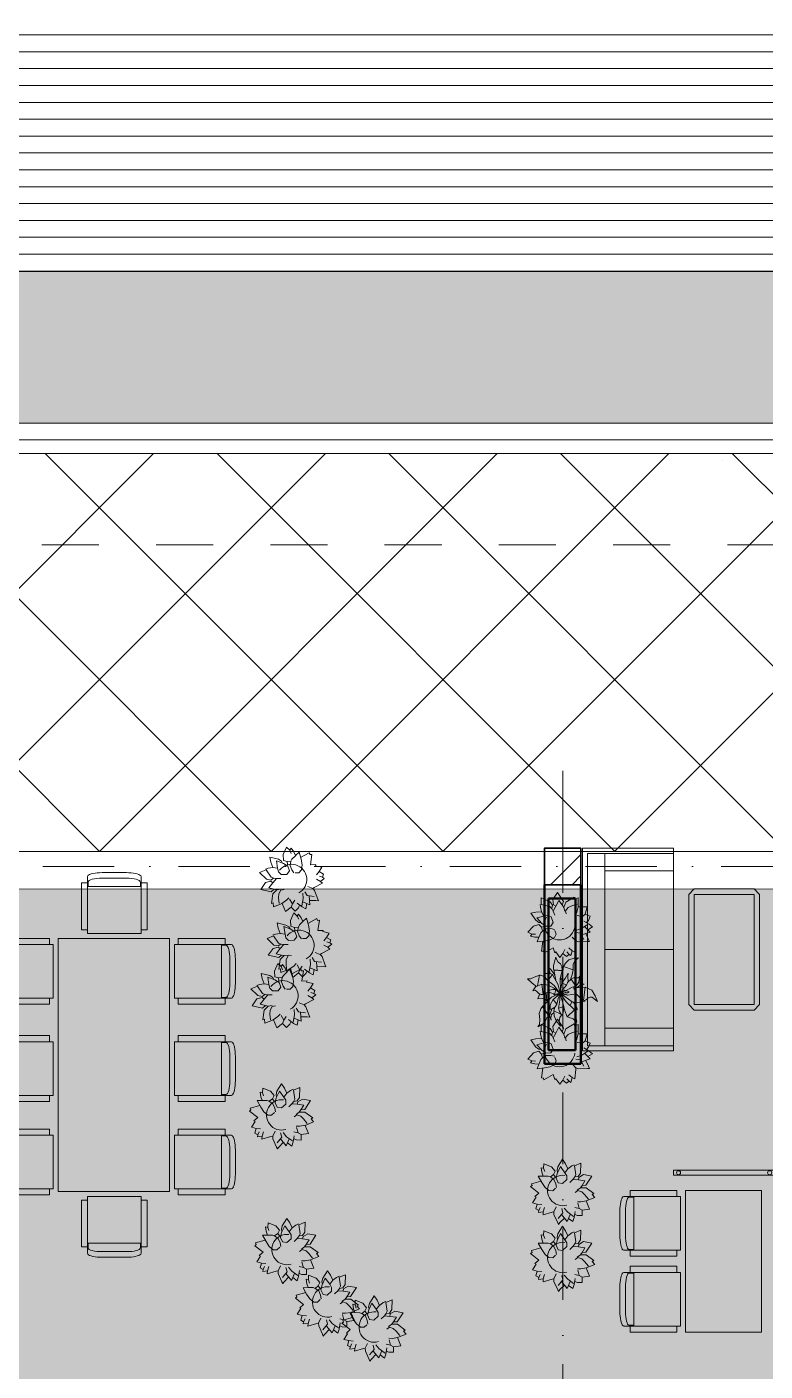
# Model space of a CAD drawing. Header units: millimetres. Extents: x -34838 to 729576, y -214038 to 121482.
# Drawn here: x 706 to 8000, y 7015 to 20296 of the extents above; entities that cross this region are included whole.
import ezdxf
from ezdxf.enums import TextEntityAlignment as Align

# ---------------------------------------------------------------- set-up
doc = ezdxf.new("R2010")
doc.units = ezdxf.units.MM
doc.header["$MEASUREMENT"] = 0
doc.linetypes.add('Штриховая', pattern=[1128.888893, 564.444447, -564.444447])
doc.linetypes.add('Штрихпунктирная', pattern=[1340.555525, 705.555534, -352.777767, 0, -282.222223])
for name, color, linetype, lineweight in [('0_Ном._пера__148', 7, 'Continuous', 35), ('0_Ном._пера__150', 7, 'Continuous', 50), ('_ ГП _СПОРУДИ.3Д_Ном._пера__1', 7, 'Continuous', 13), ('А _ ОСІ КООРДИНАЦІЙНІ.3D_Ном._пера__105', 7, 'Continuous', 13), ('А _ ОСІ КООРДИНАЦІЙНІ.3D_Ном._пера__25', 7, 'Continuous', 0), ('АБ _ 1 _ КОЛОНИ _ КБ.3D_Ном._пера__28', 7, 'Continuous', 35), ('АП _ 0 _ МЕБЛІ .3D_Ном._пера__1', 7, 'Continuous', 13), ('АП _ 0 _ МЕБЛІ .3D_Ном._пера__19', 255, 'Continuous', 13), ('АП _ ТЕП _ ЗОНИ ПРИМІЩЕНЬ .3D_Ном._пера__122', 255, 'Continuous', 0), ('Паспорта Зон ARCHICAD_Ном._пера__5', 7, 'Continuous', 0)]:
    doc.layers.add(name, color=color, linetype=linetype, lineweight=lineweight)
for name, color, linetype, lineweight, true_color in [('0_Ном._пера__54', 7, 'Continuous', 15, 0x5f5f5f), ('_ ГП _СПОРУДИ.3Д_Ном._пера__253', 7, 'Continuous', 13, 0xdadada), ('__ ГП _СПОРУДИ.2Д_Ном._пера__114', 7, 'Continuous', 13, 0xb9b9b9), ('__ ГП _СПОРУДИ.2Д_Ном._пера__231', 7, 'Continuous', 13, 0xcfdbc1), ('__ ГП _СПОРУДИ.2Д_Ном._пера__255', 7, 'Continuous', 0, 0xaaaaaa), ('АП _ 0 _ ОБЛАДНАННЯ (НИЖНЄ).3D_Ном._пера__4', 7, 'Continuous', 15, 0x969696)]:
    doc.layers.add(name, color=color, linetype=linetype, lineweight=lineweight, true_color=true_color)
for name, color, linetype in [('_ ГП _СПОРУДИ.3Д', 7, 'Continuous'), ('__ ГП _СПОРУДИ.2Д', 7, 'Continuous'), ('А _ ОСІ КООРДИНАЦІЙНІ.3D', 7, 'Continuous'), ('АБ _ 1 _ КОЛОНИ _ КБ.3D', 7, 'Continuous'), ('АП _ 0 _ МЕБЛІ .3D', 7, 'Continuous'), ('АП _ 0 _ ОБЛАДНАННЯ (НИЖНЄ).3D', 7, 'Continuous'), ('АП _ ТЕП _ ЗОНИ ПРИМІЩЕНЬ .3D', 7, 'Continuous')]:
    doc.layers.add(name, color=color, linetype=linetype)
doc.styles.add('СГЕНЕРИР_СТИЛЬ_1', font='Arial.ttf')

# ---------------------------------------------------------------- blocks, each defined once
blk = doc.blocks.new('3D-сетка_1_4', base_point=(41517, 17880))
at = {"layer": '__ ГП _СПОРУДИ.2Д_Ном._пера__231', "linetype": 'Continuous', "lineweight": 0, "true_color": 0x7c8373}
blk.add_hatch(color=8, dxfattribs=at).paths.add_polyline_path([(41517, 17880), (-4575, 17880), (-4575, 16380), (41517, 16380)])
at = {"layer": '__ ГП _СПОРУДИ.2Д_Ном._пера__255', "color": 253, "linetype": 'Continuous', "lineweight": 0, "true_color": 0xaaaaaa, "flags": 128}
blk.add_lwpolyline([(41517, 17880), (41517, 16380), (-4575, 16380), (-4575, 17880)], close=True, dxfattribs=at)
blk = doc.blocks.new('Відпочинкова зона_01_2_4', base_point=(37474, 8845))
at = {"layer": 'АП _ ТЕП _ ЗОНИ ПРИМІЩЕНЬ .3D', "linetype": 'Continuous', "lineweight": 0, "true_color": 0xffffff}
h = blk.add_hatch(dxfattribs=at)
h.set_pattern_fill('П___ЦЕГЛА_ЛОЖКОВАЯ_ПЕРЕВ_D7', style=0, pattern_type=2)
h.set_pattern_definition([(0, (0, 0), (0, 68), []), (90, (0, 0), (-204, 0), [68, -68]), (90, (102, 68), (-204, 0), [68, -68])])
h.paths.add_polyline_path([(348, -1992), (71820, -1992), (71820, 11778), (50303, 11778), (50300, 11778), (40181, 11774), (36400, 11778), (31802, 11774), (348, 11778)])
h.paths.add_polyline_path([(39319, 8818), (50570, 8818), (50570, 3578), (39319, 3578)], flags=0)
at = {"layer": 'Паспорта Зон ARCHICAD_Ном._пера__5', "color": 7, "lineweight": 0, "style": 'СГЕНЕРИР_СТИЛЬ_1'}
for tag, p in [('ROOM_NUMBER', (37474, 9145)), ('ROOM_AREA', (37474, 8549))]:
    blk.add_attdef(tag, text='', height=400, dxfattribs=at).set_placement(p, align=Align.MIDDLE_CENTER)
blk = doc.blocks.new('*X18')
at = {"layer": '__ ГП _СПОРУДИ.2Д_Ном._пера__114', "color": 9, "linetype": 'Continuous', "lineweight": 13, "true_color": 0xb9b9b9}
for p, q in [((706, 20217), (-294, 20217)), ((706, 20217), (-294, 20217)), ((1706, 20217), (706, 20217)), ((1706, 20217), (706, 20217)), ((2706, 20217), (1706, 20217)), ((2706, 20217), (1706, 20217)), ((3706, 20217), (2706, 20217)), ((3706, 20217), (2706, 20217)), ((4706, 20217), (3706, 20217)), ((4706, 20217), (3706, 20217)), ((5706, 20217), (4706, 20217)), ((5706, 20217), (4706, 20217)), ((6706, 20217), (5706, 20217)), ((6706, 20217), (5706, 20217)), ((7706, 20217), (6706, 20217)), ((7706, 20217), (6706, 20217)), ((8706, 20217), (7706, 20217)), ((8706, 20217), (7706, 20217)), ((706, 20050), (-294, 20050)), ((1706, 20050), (706, 20050)), ((2706, 20050), (1706, 20050)), ((3706, 20050), (2706, 20050)), ((4706, 20050), (3706, 20050)), ((5706, 20050), (4706, 20050)), ((6706, 20050), (5706, 20050)), ((7706, 20050), (6706, 20050)), ((8706, 20050), (7706, 20050)), ((706, 19883), (-294, 19883)), ((1706, 19883), (706, 19883)), ((2706, 19883), (1706, 19883)), ((3706, 19883), (2706, 19883)), ((4706, 19883), (3706, 19883)), ((5706, 19883), (4706, 19883)), ((6706, 19883), (5706, 19883)), ((7706, 19883), (6706, 19883)), ((8706, 19883), (7706, 19883)), ((706, 19717), (-294, 19717)), ((1706, 19717), (706, 19717)), ((2706, 19717), (1706, 19717)), ((3706, 19717), (2706, 19717)), ((4706, 19717), (3706, 19717)), ((5706, 19717), (4706, 19717)), ((6706, 19717), (5706, 19717)), ((7706, 19717), (6706, 19717)), ((8706, 19717), (7706, 19717)), ((706, 19550), (-294, 19550)), ((1706, 19550), (706, 19550)), ((2706, 19550), (1706, 19550)), ((3706, 19550), (2706, 19550)), ((4706, 19550), (3706, 19550)), ((5706, 19550), (4706, 19550)), ((6706, 19550), (5706, 19550)), ((7706, 19550), (6706, 19550)), ((8706, 19550), (7706, 19550)), ((706, 19383), (-294, 19383)), ((706, 19383), (-294, 19383)), ((1706, 19383), (706, 19383)), ((1706, 19383), (706, 19383)), ((2706, 19383), (1706, 19383)), ((2706, 19383), (1706, 19383)), ((3706, 19383), (2706, 19383)), ((3706, 19383), (2706, 19383)), ((4706, 19383), (3706, 19383)), ((4706, 19383), (3706, 19383)), ((5706, 19383), (4706, 19383)), ((5706, 19383), (4706, 19383)), ((6706, 19383), (5706, 19383)), ((6706, 19383), (5706, 19383)), ((7706, 19383), (6706, 19383)), ((7706, 19383), (6706, 19383)), ((8706, 19383), (7706, 19383)), ((8706, 19383), (7706, 19383)), ((706, 19217), (-294, 19217)), ((1706, 19217), (706, 19217)), ((2706, 19217), (1706, 19217)), ((3706, 19217), (2706, 19217)), ((4706, 19217), (3706, 19217)), ((5706, 19217), (4706, 19217)), ((6706, 19217), (5706, 19217)), ((7706, 19217), (6706, 19217)), ((8706, 19217), (7706, 19217)), ((706, 19050), (-294, 19050)), ((1706, 19050), (706, 19050)), ((2706, 19050), (1706, 19050)), ((3706, 19050), (2706, 19050)), ((4706, 19050), (3706, 19050)), ((5706, 19050), (4706, 19050)), ((6706, 19050), (5706, 19050)), ((7706, 19050), (6706, 19050)), ((8706, 19050), (7706, 19050)), ((706, 18883), (-294, 18883)), ((1706, 18883), (706, 18883)), ((2706, 18883), (1706, 18883)), ((3706, 18883), (2706, 18883)), ((4706, 18883), (3706, 18883)), ((5706, 18883), (4706, 18883)), ((6706, 18883), (5706, 18883)), ((7706, 18883), (6706, 18883)), ((8706, 18883), (7706, 18883)), ((706, 18717), (-294, 18717)), ((1706, 18717), (706, 18717)), ((2706, 18717), (1706, 18717)), ((3706, 18717), (2706, 18717)), ((4706, 18717), (3706, 18717)), ((5706, 18717), (4706, 18717)), ((6706, 18717), (5706, 18717)), ((7706, 18717), (6706, 18717)), ((8706, 18717), (7706, 18717)), ((706, 18550), (-294, 18550)), ((706, 18550), (-294, 18550)), ((1706, 18550), (706, 18550)), ((1706, 18550), (706, 18550)), ((2706, 18550), (1706, 18550)), ((2706, 18550), (1706, 18550)), ((3706, 18550), (2706, 18550)), ((3706, 18550), (2706, 18550)), ((4706, 18550), (3706, 18550)), ((4706, 18550), (3706, 18550)), ((5706, 18550), (4706, 18550)), ((5706, 18550), (4706, 18550)), ((6706, 18550), (5706, 18550)), ((6706, 18550), (5706, 18550)), ((7706, 18550), (6706, 18550)), ((7706, 18550), (6706, 18550)), ((8706, 18550), (7706, 18550)), ((8706, 18550), (7706, 18550)), ((706, 18383), (-294, 18383)), ((1706, 18383), (706, 18383)), ((2706, 18383), (1706, 18383)), ((3706, 18383), (2706, 18383)), ((4706, 18383), (3706, 18383)), ((5706, 18383), (4706, 18383)), ((6706, 18383), (5706, 18383)), ((7706, 18383), (6706, 18383)), ((8706, 18383), (7706, 18383)), ((706, 18217), (-294, 18217)), ((1706, 18217), (706, 18217)), ((2706, 18217), (1706, 18217)), ((3706, 18217), (2706, 18217)), ((4706, 18217), (3706, 18217)), ((5706, 18217), (4706, 18217)), ((6706, 18217), (5706, 18217)), ((7706, 18217), (6706, 18217)), ((8706, 18217), (7706, 18217)), ((706, 18050), (-294, 18050)), ((1706, 18050), (706, 18050)), ((2706, 18050), (1706, 18050)), ((3706, 18050), (2706, 18050)), ((4706, 18050), (3706, 18050)), ((5706, 18050), (4706, 18050)), ((6706, 18050), (5706, 18050)), ((7706, 18050), (6706, 18050)), ((8706, 18050), (7706, 18050)), ((706, 17883), (-294, 17883)), ((1706, 17883), (706, 17883)), ((2706, 17883), (1706, 17883)), ((3706, 17883), (2706, 17883)), ((4706, 17883), (3706, 17883)), ((5706, 17883), (4706, 17883)), ((6706, 17883), (5706, 17883)), ((7706, 17883), (6706, 17883)), ((8706, 17883), (7706, 17883)), ((706, 16217), (-294, 16217)), ((1706, 16217), (706, 16217)), ((2706, 16217), (1706, 16217)), ((3706, 16217), (2706, 16217)), ((4706, 16217), (3706, 16217)), ((5706, 16217), (4706, 16217)), ((6706, 16217), (5706, 16217)), ((7706, 16217), (6706, 16217)), ((8706, 16217), (7706, 16217))]:
    blk.add_line(p, q, dxfattribs=at)
blk = doc.blocks.new('3D-сетка_3_4', base_point=(-4875, 16080))
at = {"layer": '__ ГП _СПОРУДИ.2Д_Ном._пера__255', "color": 253, "linetype": 'Continuous', "lineweight": 0, "true_color": 0xaaaaaa, "flags": 128}
for points in [[(-4875, 16080), (-1125, 16080), (30405, 16080), (30405, 16080), (41817, 16080), (41817, 16130), (41817, 17880), (48177, 17880), (48177, 16080), (48447, 16080), (59597, 16080), (59597, 17830), (59597, 20380), (7885, 20380), (-4875, 20380)], [(-4575, 17880), (-2278, 17880), (222, 17880), (4222, 17880), (6722, 17880), (10722, 17880), (13222, 17880), (17222, 17880), (19722, 17880), (23722, 17880), (26222, 17880), (30222, 17880), (32722, 17880), (36722, 17880), (39222, 17880), (40076, 17880), (41517, 17880), (41517, 16380), (-4575, 16380)]]:
    blk.add_lwpolyline(points, close=True, dxfattribs=at)
at = {"layer": '__ ГП _СПОРУДИ.2Д', "color": 253, "lineweight": 0, "true_color": 0xaaaaaa}
blk.add_blockref('*X18', (0, 0), dxfattribs=at)
blk = doc.blocks.new('Перекрытие_2_4', base_point=(-3125, 12148))
at = {"layer": '_ ГП _СПОРУДИ.3Д_Ном._пера__253', "linetype": 'Continuous', "lineweight": 13, "true_color": 0xdadada}
h = blk.add_hatch(dxfattribs=at)
h.set_pattern_fill('Г___ТРОТУАРИ_М500_0004', color=254, style=0, pattern_type=2)
h.set_pattern_definition([(45, (-275, 12150), (-848.528, 848.528), []), (315, (-275, 12150), (848.528, 848.528), [])])
h.paths.add_polyline_path([(-3125, 12148), (-3125, 10008), (-2650, 9430), (-2650, 9150), (-75, 9150), (-75, 12150), (70932, 12150), (96193, 12150), (96203, 17088), (94983, 22022), (80176, 15996), (78930, 17528), (76339, 16080), (47497, 16080), (47497, 16180), (42497, 16180), (42497, 16080), (32905, 16080), (30405, 16080), (-1129, 16080), (-3125, 16080), (-3125, 12148)])
at = {"layer": '_ ГП _СПОРУДИ.3Д_Ном._пера__1', "color": 7, "linetype": 'Continuous', "lineweight": 13, "flags": 128}
blk.add_lwpolyline([(-3125, 12148), (-3125, 10008), (-2650, 9430), (-2650, 9150), (-75, 9150), (-75, 12150), (70932, 12150), (96193, 12150), (96203, 17088), (94983, 22022), (80176, 15996), (78930, 17528), (76339, 16080), (47497, 16080), (47497, 16180), (42497, 16180), (42497, 16080), (32905, 16080), (30405, 16080), (-1129, 16080), (-3125, 16080), (-3125, 12148)], close=True, dxfattribs=at)
blk = doc.blocks.new('Колонна_1_4', base_point=(6000, 12000))
at = {"layer": 'АБ _ 1 _ КОЛОНИ _ КБ.3D', "linetype": 'Continuous', "lineweight": 0, "true_color": 0x000000}
h = blk.add_hatch(dxfattribs=at)
h.set_pattern_fill('М___МЕТАЛ_СТАЛЬ_0004', color=18, style=0, pattern_type=2)
h.set_pattern_definition([(45, (0, 0), (-318.198, 318.198), []), (45, (-106.07, 106.07), (-318.198, 318.198), [])])
h.paths.add_polyline_path([(5820, 11820), (6180, 11820), (6180, 12180), (5820, 12180)])
at = {"layer": 'АБ _ 1 _ КОЛОНИ _ КБ.3D_Ном._пера__28', "color": 7, "linetype": 'Continuous', "lineweight": 35, "flags": 128}
blk.add_lwpolyline([(5820, 11820), (6180, 11820), (6180, 12180), (5820, 12180)], close=True, dxfattribs=at)
blk = doc.blocks.new('Модель Комнатного Растения 22')
at = {"layer": 'АП _ 0 _ ОБЛАДНАННЯ (НИЖНЄ).3D_Ном._пера__4', "color": 252, "linetype": 'Continuous', "lineweight": 15, "true_color": 0x969696}
for p, q in [((-183, 176), (-183, 267)), ((-183, 267), (-146, 254)), ((-146, 254), (-144, 273)), ((-144, 273), (-62, 224)), ((-37, 231), (23, 319)), ((23, 319), (68, 249)), ((94, 228), (182, 267)), ((182, 267), (182, 199)), ((-252, 105), (-271, 176)), ((-271, 176), (-183, 176)), ((-183, 177), (-171, 124)), ((-174, 203), (-119, 186)), ((-119, 186), (-83, 170)), ((-83, 170), (-57, 139)), ((-57, 139), (-65, 107)), ((-62, 224), (-40, 172)), ((-40, 172), (-50, 134)), ((-40, 172), (-25, 196)), ((-25, 196), (-37, 231)), ((-25, 196), (7, 240)), ((7, 240), (39, 183)), ((60, 196), (39, 183)), ((39, 183), (64, 135)), ((64, 135), (48, 95)), ((68, 249), (60, 196)), ((64, 135), (79, 161)), ((71, 193), (94, 228)), ((79, 161), (71, 193)), ((96, 179), (77, 157)), ((182, 199), (96, 179)), ((191, 174), (179, 129)), ((192, 201), (191, 174)), ((-323, -22), (-291, 5)), ((-302, 84), (-252, 105)), ((-302, 84), (-284, 42)), ((-291, 5), (-238, 37)), ((-284, 42), (-265, 21)), ((-279, 3), (-218, -35)), ((-252, 105), (-226, 83)), ((-226, 83), (-172, 90)), ((-226, 83), (-201, 48)), ((-171, 124), (-157, 93)), ((84, 78), (64, 24)), ((64, 24), (86, -13)), ((118, 92), (84, 78)), ((155, 86), (118, 92)), ((136, -15), (177, 14)), ((179, 129), (155, 86)), ((227, 68), (155, 86)), ((177, 14), (227, 68)), ((179, 129), (234, 126)), ((181, -25), (205, 3)), ((206, 24), (184, 21)), ((205, 3), (259, -14)), ((234, 45), (206, 24)), ((234, 126), (286, 115)), ((286, 115), (234, 45)), ((-323, -22), (-277, -50)), ((-300, -73), (-247, -19)), ((-300, -73), (-216, -100)), ((-284, -145), (-258, -87)), ((-238, -145), (-205, -82)), ((-218, -35), (-168, -52)), ((-205, -82), (-161, -76)), ((-161, -160), (-125, -121)), ((35, -92), (48, -58)), ((50, -127), (35, -92)), ((94, -150), (50, -127)), ((87, -38), (51, -46)), ((86, -13), (136, -15)), ((134, -39), (87, -38)), ((170, -62), (134, -39)), ((152, -17), (181, -25)), ((181, -25), (170, -62)), ((185, -79), (170, -62)), ((206, -127), (185, -79)), ((244, -122), (205, -124)), ((205, -124), (221, -170)), ((274, -92), (240, -94)), ((288, -112), (244, -122)), ((259, -14), (315, -74)), ((315, -74), (274, -92)), ((274, -92), (288, -112)), ((-296, -166), (-284, -145)), ((-277, -166), (-296, -166)), ((-277, -166), (-187, -170)), ((-187, -170), (-161, -160)), ((-161, -160), (-158, -178)), ((-158, -178), (-149, -270)), ((-149, -270), (-124, -257)), ((-124, -257), (-89, -229)), ((-124, -257), (-111, -304)), ((-30, -283), (-50, -244)), ((48, -277), (65, -228)), ((65, -228), (155, -280)), ((150, -162), (94, -150)), ((221, -170), (150, -162)), ((155, -280), (160, -262)), ((160, -262), (179, -261)), ((179, -261), (168, -164)), ((-111, -304), (-93, -293)), ((-93, -293), (-71, -268)), ((-93, -293), (-68, -313)), ((-68, -313), (-30, -283)), ((-30, -283), (0, -323)), ((0, -323), (38, -268)), ((38, -268), (48, -277))]:
    blk.add_line(p, q, dxfattribs=at)
blk.add_arc((0, 0), 150, 186.1323, 29.8574, dxfattribs=at)
blk = doc.blocks.new('Модель Комнатного Растения 22_2')
at = {"layer": 'АП _ 0 _ ОБЛАДНАННЯ (НИЖНЄ).3D_Ном._пера__4', "color": 252, "linetype": 'Continuous', "lineweight": 15, "true_color": 0x969696}
for p, q in [((-182, 353), (-138, 349)), ((-182, 353), (-147, 326)), ((-182, 353), (-138, 349)), ((-182, 353), (-147, 326)), ((-147, 326), (-128, 291)), ((-147, 326), (-128, 291)), ((-138, 349), (-87, 334)), ((-138, 349), (-87, 334)), ((-128, 291), (-128, 235)), ((-128, 291), (-128, 235)), ((-128, 235), (-34, 268)), ((-128, 235), (-34, 268)), ((-87, 334), (-52, 301)), ((-87, 334), (-52, 301)), ((-52, 301), (-34, 268)), ((-52, 301), (-34, 268)), ((-34, 268), (-21, 170)), ((-34, 268), (-21, 170)), ((-19, 227), (-18, 266)), ((-19, 227), (-18, 266)), ((-18, 266), (-4, 294)), ((-18, 266), (-4, 294)), ((-4, 294), (19, 309)), ((-4, 294), (19, 309)), ((19, 309), (37, 339)), ((19, 309), (37, 339)), ((37, 339), (41, 361)), ((37, 339), (41, 361)), ((41, 361), (64, 279)), ((41, 361), (64, 279)), ((64, 279), (66, 246)), ((64, 279), (66, 246)), ((-198, 174), (-183, 155)), ((-198, 174), (-182, 107)), ((-198, 174), (-183, 155)), ((-198, 174), (-182, 107)), ((-183, 155), (-158, 154)), ((-183, 155), (-158, 154)), ((-158, 154), (-132, 156)), ((-158, 154), (-132, 156)), ((-154, 73), (-109, 142)), ((-154, 73), (-109, 142)), ((-132, 156), (-109, 142)), ((-132, 156), (-109, 142)), ((-128, 235), (-120, 186)), ((-128, 235), (-120, 186)), ((-120, 186), (-100, 134)), ((-120, 186), (-100, 134)), ((-109, 142), (-73, 108)), ((-109, 142), (-73, 108)), ((-79, 124), (-75, 165)), ((-79, 124), (-75, 165)), ((-78, 202), (-75, 165)), ((-78, 202), (-49, 148)), ((-78, 202), (-75, 165)), ((-78, 202), (-49, 148)), ((-49, 148), (-16, 107)), ((-49, 148), (-16, 107)), ((-21, 170), (-17, 110)), ((-21, 170), (-17, 110)), ((-20, 224), (57, 233)), ((-20, 224), (57, 233)), ((-20, 224), (0, 148)), ((-20, 224), (0, 148)), ((-19, 227), (62, 234)), ((-19, 227), (62, 234)), ((-19, 146), (-9, 148)), ((-19, 146), (-9, 148)), ((-17, 136), (-8, 138)), ((-17, 136), (-8, 138)), ((-9, 148), (-1, 148)), ((-9, 148), (-1, 148)), ((-8, 138), (-2, 138)), ((-8, 138), (-2, 138)), ((-2, 23), (0, 148)), ((-2, 23), (0, 148)), ((20, 85), (75, 190)), ((20, 85), (75, 190)), ((44, 133), (62, 234)), ((44, 133), (62, 234)), ((48, 148), (51, 146)), ((48, 148), (51, 146)), ((52, 177), (63, 197)), ((52, 177), (63, 197)), ((62, 234), (66, 246)), ((62, 234), (66, 246)), ((63, 197), (95, 240)), ((63, 197), (95, 240)), ((75, 190), (121, 129)), ((75, 190), (121, 129)), ((76, 188), (99, 198)), ((76, 188), (99, 198)), ((95, 240), (115, 257)), ((95, 240), (115, 257)), ((98, 199), (115, 257)), ((98, 199), (115, 257)), ((99, 198), (117, 199)), ((99, 198), (117, 199)), ((117, 199), (140, 197)), ((117, 199), (140, 197)), ((121, 129), (139, 146)), ((121, 129), (139, 146)), ((139, 146), (152, 174)), ((139, 146), (152, 174)), ((140, 197), (159, 206)), ((140, 197), (159, 206)), ((148, 165), (193, 182)), ((148, 165), (193, 182)), ((152, 174), (159, 206)), ((152, 174), (159, 206)), ((193, 182), (204, 183)), ((193, 182), (204, 183)), ((204, 183), (222, 78)), ((204, 183), (258, 162)), ((204, 183), (222, 78)), ((204, 183), (258, 162)), ((258, 162), (294, 147)), ((258, 162), (294, 147)), ((276, 102), (324, 145)), ((276, 102), (324, 145)), ((294, 147), (324, 145)), ((294, 147), (324, 145)), ((-345, -21), (-312, 33)), ((-345, -21), (-312, 33)), ((-312, 33), (-247, 65)), ((-312, 33), (-247, 65)), ((-247, 65), (-230, -64)), ((-247, 65), (-156, 58)), ((-247, 65), (-230, -64)), ((-247, 65), (-156, 58)), ((-237, 94), (-212, 98)), ((-237, 94), (-212, 98)), ((-237, 94), (-196, 79)), ((-237, 94), (-196, 79)), ((-212, 98), (-183, 110)), ((-212, 98), (-183, 110)), ((-196, 79), (-167, 60)), ((-196, 79), (-167, 60)), ((-182, 107), (-154, 73)), ((-182, 107), (-154, 73)), ((-156, 58), (-137, 54)), ((-156, 58), (-137, 54)), ((-154, 73), (-119, 63)), ((-154, 73), (-119, 63)), ((-140, 42), (-132, 66)), ((-140, 42), (-132, 66)), ((-119, 63), (-59, 31)), ((-119, 63), (-59, 31)), ((-88, 16), (-48, 34)), ((-88, 16), (-48, 34)), ((-88, 16), (-72, 6)), ((-88, 16), (-72, 6)), ((-79, 124), (-62, 82)), ((-79, 124), (-62, 82)), ((-72, 6), (-49, 7)), ((-72, 6), (-49, 7)), ((-64, 83), (-16, 107)), ((-64, 83), (-16, 107)), ((-64, 83), (-62, 82)), ((-64, 83), (-62, 82)), ((-62, 82), (-16, 107)), ((-62, 82), (-16, 107)), ((-62, 82), (-27, 42)), ((-62, 82), (-27, 42)), ((-49, 7), (-48, 34)), ((-49, 7), (-48, 34)), ((-49, 7), (-1, -2)), ((-49, 7), (-1, -2)), ((-48, 34), (-6, 2)), ((-48, 34), (-6, 2)), ((-27, 42), (-8, 12)), ((-27, 42), (-8, 12)), ((-16, 107), (0, 5)), ((-16, 107), (0, 5)), ((-6, 12), (1, -2)), ((-6, 12), (1, -2)), ((-5, 1), (1, -2)), ((-5, 1), (1, -2)), ((0, 4), (20, 85)), ((0, 4), (20, 85)), ((0, 3), (17, 17)), ((0, 3), (17, 17)), ((0, 0), (8, 2)), ((0, 0), (8, 2)), ((7, 9), (59, 79)), ((7, 9), (59, 79)), ((8, 8), (43, 42)), ((8, 8), (43, 42)), ((43, 42), (56, -12)), ((43, 42), (71, 42)), ((43, 42), (56, -12)), ((43, 42), (71, 42)), ((47, 43), (64, 57)), ((47, 43), (64, 57)), ((59, 79), (121, 129)), ((59, 79), (121, 129)), ((64, 57), (118, 83)), ((64, 57), (118, 83)), ((65, -3), (82, 4)), ((65, -3), (82, 4)), ((71, 42), (104, 33)), ((71, 42), (104, 33)), ((82, 4), (123, 18)), ((82, 4), (123, 18)), ((104, 33), (123, 18)), ((104, 33), (123, 18)), ((110, 13), (137, 8)), ((110, 13), (137, 8)), ((118, 83), (181, 93)), ((118, 83), (181, 93)), ((130, -71), (137, 6)), ((130, -71), (137, 6)), ((137, 8), (167, -10)), ((137, 8), (167, -10)), ((167, -10), (181, 93)), ((167, -10), (181, 93)), ((181, 93), (243, 66)), ((181, 93), (243, 66)), ((188, -8), (211, 0)), ((188, -8), (211, 0)), ((211, 0), (229, 21)), ((211, 0), (229, 21)), ((229, 21), (247, 33)), ((229, 21), (247, 33)), ((233, 71), (276, 102)), ((233, 71), (276, 102)), ((243, 66), (271, 27)), ((243, 66), (271, 27)), ((247, 33), (271, 27)), ((247, 33), (271, 27)), ((-368, -78), (-345, -21)), ((-368, -78), (-345, -21)), ((-368, -78), (-317, -37)), ((-368, -78), (-317, -37)), ((-317, -37), (-297, -35)), ((-317, -37), (-297, -35)), ((-297, -35), (-277, -43)), ((-297, -35), (-277, -43)), ((-277, -43), (-257, -61)), ((-277, -43), (-257, -61)), ((-257, -61), (-234, -69)), ((-257, -61), (-234, -69)), ((-246, -75), (-213, -57)), ((-246, -75), (-213, -57)), ((-246, -75), (-158, -93)), ((-246, -75), (-158, -93)), ((-213, -57), (-160, -2)), ((-213, -57), (-160, -2)), ((-164, -137), (-153, -110)), ((-164, -137), (-153, -110)), ((-160, -2), (-158, -93)), ((-160, -2), (-73, -15)), ((-160, -2), (-158, -93)), ((-160, -2), (-73, -15)), ((-158, -93), (-118, -82)), ((-158, -93), (-118, -82)), ((-153, -110), (-129, -86)), ((-153, -110), (-129, -86)), ((-141, -160), (-58, -82)), ((-141, -160), (-58, -82)), ((-118, -82), (-9, -4)), ((-118, -82), (-9, -4)), ((-114, -82), (-98, -117)), ((-114, -82), (-98, -117)), ((-73, -15), (-9, -4)), ((-73, -15), (-9, -4)), ((-72, -14), (-71, -14)), ((-72, -14), (-71, -14)), ((-65, -13), (-63, -12)), ((-65, -13), (-63, -12)), ((-59, -11), (-54, -10)), ((-59, -11), (-54, -10)), ((-58, -82), (-5, -2)), ((-58, -82), (-5, -2)), ((-52, -10), (-20, -3)), ((-52, -10), (-20, -3)), ((-45, -172), (-35, -132)), ((-45, -172), (-35, -132)), ((-35, -126), (-1, -2)), ((-35, -126), (-1, -2)), ((-35, -126), (-31, -192)), ((-35, -126), (17, -144)), ((-35, -126), (-31, -192)), ((-35, -126), (17, -144)), ((-4, -1), (-2, -1)), ((-4, -1), (-2, -1)), ((-3, -1), (-1, -2)), ((-3, -1), (-1, -2)), ((-1, -2), (2, -64)), ((-1, -2), (2, -64)), ((2, -64), (17, -144)), ((2, -64), (17, -144)), ((4, -2), (28, -1)), ((4, -2), (28, -1)), ((4, -9), (18, -49)), ((4, -9), (18, -49)), ((6, -6), (70, -59)), ((6, -6), (70, -59)), ((10, -3), (84, -34)), ((10, -3), (84, -34)), ((18, -49), (31, -104)), ((18, -49), (31, -104)), ((28, -1), (56, -12)), ((28, -1), (56, -12)), ((31, -104), (70, -59)), ((31, -104), (70, -59)), ((31, -104), (48, -130)), ((31, -104), (48, -130)), ((48, -130), (73, -147)), ((48, -130), (73, -147)), ((56, -12), (65, -3)), ((56, -12), (65, -3)), ((70, -59), (97, -110)), ((70, -59), (97, -110)), ((84, -34), (175, -128)), ((84, -34), (175, -128)), ((97, -110), (97, -158)), ((97, -110), (97, -158)), ((109, -58), (130, -71)), ((109, -58), (130, -71)), ((110, -62), (111, -59)), ((110, -62), (111, -59)), ((110, -228), (175, -128)), ((110, -228), (175, -128)), ((130, -71), (149, -55)), ((130, -71), (149, -55)), ((149, -55), (178, -47)), ((149, -55), (178, -47)), ((167, -10), (188, -8)), ((167, -10), (188, -8)), ((175, -128), (191, -152)), ((175, -128), (191, -152)), ((178, -47), (219, -52)), ((178, -47), (219, -52)), ((198, -4), (208, -14)), ((198, -4), (208, -14)), ((208, -14), (219, -52)), ((208, -14), (219, -52)), ((-168, -160), (-164, -137)), ((-168, -160), (-164, -137)), ((-168, -160), (-127, -146)), ((-168, -160), (-127, -146)), ((-165, -282), (-159, -246)), ((-165, -282), (-159, -246)), ((-165, -282), (-130, -250)), ((-165, -282), (-130, -250)), ((-159, -246), (-157, -201)), ((-159, -246), (-157, -201)), ((-157, -201), (-141, -160)), ((-157, -201), (-141, -160)), ((-141, -160), (-70, -230)), ((-141, -160), (-70, -230)), ((-130, -250), (-100, -241)), ((-130, -250), (-100, -241)), ((-100, -241), (-70, -230)), ((-100, -241), (-70, -230)), ((-70, -230), (-45, -172)), ((-70, -230), (-45, -172)), ((-38, -144), (-34, -146)), ((-38, -144), (-34, -146)), ((-31, -192), (-17, -218)), ((-31, -192), (-17, -218)), ((-17, -218), (7, -178)), ((-17, -218), (7, -178)), ((-13, -213), (3, -235)), ((-13, -213), (3, -235)), ((-7, -202), (61, -170)), ((-7, -202), (61, -170)), ((3, -235), (8, -276)), ((3, -235), (8, -276)), ((7, -178), (17, -144)), ((7, -178), (17, -144)), ((38, -270), (58, -220)), ((38, -270), (58, -220)), ((51, -133), (61, -170)), ((51, -133), (61, -170)), ((57, -152), (68, -144)), ((57, -152), (68, -144)), ((58, -220), (61, -170)), ((58, -220), (61, -170)), ((61, -191), (84, -208)), ((61, -191), (84, -208)), ((73, -147), (97, -158)), ((73, -147), (97, -158)), ((83, -153), (110, -228)), ((83, -153), (110, -228)), ((84, -208), (91, -238)), ((84, -208), (91, -238)), ((90, -263), (105, -216)), ((90, -263), (105, -216)), ((90, -263), (91, -238)), ((90, -263), (91, -238)), ((110, -228), (132, -237)), ((110, -228), (132, -237)), ((132, -237), (142, -262)), ((132, -237), (142, -262)), ((142, -262), (158, -293)), ((142, -262), (158, -293)), ((191, -152), (206, -198)), ((191, -152), (206, -198)), ((200, -257), (206, -198)), ((200, -257), (206, -198)), ((200, -257), (205, -306)), ((200, -257), (205, -306)), ((-4, -323), (38, -270)), ((-4, -323), (38, -270)), ((-4, -323), (8, -276)), ((-4, -323), (8, -276)), ((158, -293), (219, -330)), ((158, -293), (219, -330)), ((205, -306), (219, -330)), ((205, -306), (219, -330))]:
    blk.add_line(p, q, dxfattribs=at)
blk = doc.blocks.new('Диван 22')
at = {"layer": 'АП _ 0 _ МЕБЛІ .3D_Ном._пера__1', "color": 7, "linetype": 'Continuous', "lineweight": 13}
for p, q in [((2000, 900), (0, 900)), ((0, 900), (0, 0)), ((50, 0), (50, 850)), ((50, 850), (1950, 850)), ((1950, 850), (1950, 0)), ((2000, 0), (2000, 900)), ((50, 680), (1950, 680)), ((222, 0), (222, 680)), ((1000, 0), (1000, 680)), ((1778, 0), (1778, 680)), ((0, 0), (2000, 0))]:
    blk.add_line(p, q, dxfattribs=at)
blk = doc.blocks.new('Стол Дизайнерский 03 22')
at = {"layer": 'АП _ 0 _ МЕБЛІ .3D_Ном._пера__1', "color": 7, "linetype": 'Continuous', "lineweight": 13}
for p, q in [((57, 700), (0, 646)), ((1143, 700), (57, 700)), ((1200, 646), (1143, 700)), ((0, 646), (0, 54)), ((1143, 646), (57, 646)), ((57, 646), (57, 54)), ((1143, 54), (1143, 646)), ((1200, 54), (1200, 646)), ((0, 54), (57, 0)), ((57, 54), (1143, 54)), ((57, 0), (1143, 0)), ((1143, 0), (1200, 54))]:
    blk.add_line(p, q, dxfattribs=at)
blk = doc.blocks.new('Модульная Офисная Перегородка 22')
at = {"layer": 'АП _ 0 _ ОБЛАДНАННЯ (НИЖНЄ).3D_Ном._пера__4', "color": 252, "linetype": 'Continuous', "lineweight": 15, "true_color": 0x969696}
for p, q in [((1000, 50), (0, 50)), ((0, 50), (0, 0)), ((0, 0), (1000, 0)), ((1000, 0), (1000, 50))]:
    blk.add_line(p, q, dxfattribs=at)
for centre, start, end in [((50, 25), 0, 180), ((50, 25), 180, 0), ((950, 25), 0, 180), ((950, 25), 180, 0)]:
    blk.add_arc(centre, 20, start, end, dxfattribs=at)
blk = doc.blocks.new('Стол Обеденный 01 22')
at = {"layer": 'АП _ 0 _ МЕБЛІ .3D_Ном._пера__1', "color": 7, "linetype": 'Continuous', "lineweight": 13}
for p, q in [((1400, 750), (0, 750)), ((0, 750), (0, 0)), ((1400, 0), (1400, 750)), ((0, 0), (1400, 0))]:
    blk.add_line(p, q, dxfattribs=at)
at = {"layer": 'АП _ 0 _ МЕБЛІ .3D_Ном._пера__19', "color": 255, "linetype": 'Continuous', "lineweight": 13}
for p, q in [((1400, 750), (0, 750)), ((0, 750), (0, 0)), ((1400, 0), (1400, 750)), ((0, 0), (1400, 0))]:
    blk.add_line(p, q, dxfattribs=at)
blk = doc.blocks.new('Кресло 01 22_2')
at = {"layer": 'АП _ 0 _ МЕБЛІ .3D_Ном._пера__1', "color": 7, "linetype": 'Continuous', "lineweight": 13}
for p, q in [((63, 567), (60, 561)), ((60, 561), (60, 559)), ((60, 559), (60, 559)), ((60, 559), (60, 498)), ((64, 569), (63, 568)), ((63, 568), (63, 567)), ((71, 576), (64, 570)), ((64, 570), (64, 569)), ((72, 576), (71, 576)), ((82, 582), (72, 576)), ((83, 582), (82, 582)), ((97, 587), (83, 582)), ((114, 592), (97, 587)), ((115, 592), (114, 592)), ((135, 595), (115, 592)), ((157, 598), (135, 595)), ((180, 599), (157, 598)), ((205, 600), (180, 599)), ((445, 600), (205, 600)), ((205, 545), (445, 545)), ((470, 599), (445, 600)), ((493, 598), (470, 599)), ((515, 595), (493, 598)), ((535, 592), (515, 595)), ((536, 592), (535, 592)), ((553, 587), (536, 592)), ((567, 582), (553, 587)), ((568, 582), (567, 582)), ((578, 576), (568, 582)), ((579, 576), (578, 576)), ((586, 570), (579, 576)), ((586, 569), (586, 570)), ((587, 568), (586, 569)), ((587, 567), (587, 568)), ((590, 561), (587, 567)), ((590, 559), (590, 561)), ((590, 498), (590, 559)), ((590, 559), (590, 559)), ((60, 498), (0, 498)), ((0, 498), (0, 36)), ((60, 36), (60, 498)), ((60, 462), (590, 462)), ((67, 462), (67, 510)), ((583, 462), (583, 510)), ((650, 498), (590, 498)), ((590, 36), (590, 498)), ((650, 36), (650, 498)), ((0, 36), (60, 36)), ((60, 36), (60, 0)), ((60, 0), (590, 0)), ((590, 0), (590, 36)), ((590, 36), (650, 36))]:
    blk.add_line(p, q, dxfattribs=at)
for centre, start_param, end_param in [((205, 510), 1.570796, 3.141593), ((445, 510), 0, 1.570796)]:
    blk.add_ellipse(centre, major_axis=(137, 0), ratio=0.252258, start_param=start_param, end_param=end_param, dxfattribs=at)
blk = doc.blocks.new('Стол Обеденный 01 22_3')
at = {"layer": 'АП _ 0 _ МЕБЛІ .3D_Ном._пера__1', "color": 7, "linetype": 'Continuous', "lineweight": 13}
for p, q in [((2500, 1100), (0, 1100)), ((0, 1100), (0, 0)), ((2500, 0), (2500, 1100)), ((0, 0), (2500, 0))]:
    blk.add_line(p, q, dxfattribs=at)
at = {"layer": 'АП _ 0 _ МЕБЛІ .3D_Ном._пера__19', "color": 255, "linetype": 'Continuous', "lineweight": 13}
for p, q in [((2500, 1100), (0, 1100)), ((0, 1100), (0, 0)), ((2500, 0), (2500, 1100)), ((0, 0), (2500, 0))]:
    blk.add_line(p, q, dxfattribs=at)
blk = doc.blocks.new('Стандартный Маркер Сетки')
at = {"layer": 'А _ ОСІ КООРДИНАЦІЙНІ.3D_Ном._пера__105', "color": 7, "linetype": 'Штрихпунктирная', "lineweight": 13}
for q in [(0, 0), (18399, 0)]:
    blk.add_line((500, 0), q, dxfattribs=at)
at = {"layer": 'А _ ОСІ КООРДИНАЦІЙНІ.3D_Ном._пера__25', "color": 7, "lineweight": 0, "style": 'СГЕНЕРИР_СТИЛЬ_1'}
blk.add_attdef('AC_MarkerText_1', text='', height=700, rotation=90, dxfattribs=at).set_placement((19899, 40), align=Align.MIDDLE_CENTER)
blk = doc.blocks.new('Стандартный Маркер Сетки_2')
at = {"layer": 'А _ ОСІ КООРДИНАЦІЙНІ.3D_Ном._пера__105', "color": 7, "linetype": 'Штрихпунктирная', "lineweight": 13}
blk.add_line((500, 0), (99754.182117, 0), dxfattribs=at)
at = {"layer": 'А _ ОСІ КООРДИНАЦІЙНІ.3D_Ном._пера__25', "color": 7, "lineweight": 0, "style": 'СГЕНЕРИР_СТИЛЬ_1'}
blk.add_attdef('AC_MarkerText_1', text='', height=700, dxfattribs=at).set_placement((-1000, 40.005), align=Align.MIDDLE_CENTER)

msp = doc.modelspace()

# ---------------------------------------------------------------- linework, layer by layer
at = {"layer": '0_Ном._пера__148', "color": 7, "linetype": 'Continuous', "lineweight": 35}
msp.add_line((7577, 16007.5), (7577, 16007.5), dxfattribs=at)
at = {"layer": '0_Ном._пера__150', "color": 7, "linetype": 'Continuous', "lineweight": 50}
for p, q in [((5820, 10050), (5820, 11820)), ((6180, 11820), (6180, 10050)), ((5861.1, 11685), (6127.6, 11685)), ((5861.1, 10185), (5861.1, 11685)), ((6127.6, 11685), (6127.6, 10185)), ((5861.1, 10185), (6127.6, 10185)), ((5820, 10050), (6180, 10050))]:
    msp.add_line(p, q, dxfattribs=at)
at = {"layer": '0_Ном._пера__54', "color": 251, "linetype": 'Штриховая', "lineweight": 15, "true_color": 0x5f5f5f}
msp.add_line((-275, 15180), (96250, 15180), dxfattribs=at)
at = {"layer": 'АП _ ТЕП _ ЗОНИ ПРИМІЩЕНЬ .3D_Ном._пера__122', "color": 255, "linetype": 'Continuous', "lineweight": 0, "flags": 128}
msp.add_lwpolyline([(347.6, -1992.4), (71820, -1992.4), (71820, 11777.6), (50302.6, 11777.6), (50300.4, 11778.4), (40181, 11773.5), (36400, 11778.4), (31801.7, 11774.3), (347.6, 11778.4)], close=True, dxfattribs=at)

# ---------------------------------------------------------------- block references
at = {"layer": '_ ГП _СПОРУДИ.3Д', "color": 7, "linetype": 'Continuous', "lineweight": 13}
msp.add_blockref('Перекрытие_2_4', (-3125, 12148.1), dxfattribs=at)
at = {"layer": '__ ГП _СПОРУДИ.2Д', "color": 253, "lineweight": 0, "true_color": 0xaaaaaa}
for name, p in [('3D-сетка_3_4', (-4875, 16080.1)), ('3D-сетка_1_4', (41517.4, 17880))]:
    msp.add_blockref(name, p, dxfattribs=at)
at = {"layer": 'А _ ОСІ КООРДИНАЦІЙНІ.3D', "color": 7, "linetype": 'Continuous', "lineweight": 60, "zscale": 1000}
msp.add_blockref('Стандартный Маркер Сетки_2', (-5000, 12000), dxfattribs=at)
at = {"layer": 'А _ ОСІ КООРДИНАЦІЙНІ.3D', "color": 7, "linetype": 'Continuous', "lineweight": 60, "zscale": 1000, "rotation": 270}
msp.add_blockref('Стандартный Маркер Сетки', (6000, 12947.1), dxfattribs=at)
at = {"layer": 'АБ _ 1 _ КОЛОНИ _ КБ.3D', "color": 7, "lineweight": 35}
msp.add_blockref('Колонна_1_4', (6000, 12000), dxfattribs=at)
at = {"layer": 'АП _ 0 _ МЕБЛІ .3D', "color": 7, "linetype": 'Continuous', "lineweight": 60, "zscale": 1000}
for name, p, rotation in [('Диван 22', (7095, 10180), 89.9999999999766), ('Стол Дизайнерский 03 22', (7944.9, 10580), 89.99999999997792)]:
    msp.add_blockref(name, p, dxfattribs=dict(at, rotation=rotation))
at = {"layer": 'АП _ 0 _ МЕБЛІ .3D', "color": 7, "linetype": 'Continuous', "lineweight": 13, "zscale": 1000}
msp.add_blockref('Кресло 01 22_2', (1244.5, 11339.9), dxfattribs=at)
for name, p, rotation in [('Кресло 01 22_2', (966.2, 10639.9), 90), ('Стол Обеденный 01 22_3', (2116.2, 8789.9), 90), ('Кресло 01 22_2', (966.2, 9679.1), 90), ('Кресло 01 22_2', (966.2, 8754.9), 90), ('Стол Обеденный 01 22', (7214.9, 8800), 270)]:
    msp.add_blockref(name, p, dxfattribs=dict(at, rotation=rotation))
at = {"layer": 'АП _ 0 _ МЕБЛІ .3D', "color": 7, "linetype": 'Continuous', "lineweight": 13, "xscale": -1, "zscale": 1000}
for p, rotation in [((2166.2, 10639.9), 270), ((2166.2, 9679.1), 270), ((2166.2, 8754.9), 270), ((7164.9, 8800), 90), ((1244.5, 8739.9), 180), ((7164.9, 8050), 90)]:
    msp.add_blockref('Кресло 01 22_2', p, dxfattribs=dict(at, rotation=rotation))
at = {"layer": 'АП _ 0 _ ОБЛАДНАННЯ (НИЖНЄ).3D', "color": 7, "linetype": 'Continuous', "lineweight": 13, "zscale": 1000, "rotation": 111.9927374753006}
for p in [(3321.6, 11871.9), (3394.4, 11221.3), (3236.1, 10722.4)]:
    msp.add_blockref('Модель Комнатного Растения 22', p, dxfattribs=at)
at = {"layer": 'АП _ 0 _ ОБЛАДНАННЯ (НИЖНЄ).3D', "color": 7, "linetype": 'Continuous', "lineweight": 13, "xscale": -1, "zscale": 1000}
for name, p in [('Модель Комнатного Растения 22', (5970.3, 11424.6)), ('Модель Комнатного Растения 22_2', (5974.8, 10744.7)), ('Модель Комнатного Растения 22', (5970.3, 10171.7)), ('Модульная Офисная Перегородка 22', (8094.9, 8950))]:
    msp.add_blockref(name, p, dxfattribs=at)
at = {"layer": 'АП _ 0 _ ОБЛАДНАННЯ (НИЖНЄ).3D', "color": 7, "linetype": 'Continuous', "lineweight": 13, "xscale": -1, "zscale": 1000, "rotation": 292.1231964123954}
for p in [(3223.1, 9546.1), (6000, 8799.1), (3275.8, 8215.8), (6000, 8137.2), (3676.5, 7698.1), (4137.4, 7450.1)]:
    msp.add_blockref('Модель Комнатного Растения 22', p, dxfattribs=at)
at = {"layer": 'АП _ ТЕП _ ЗОНИ ПРИМІЩЕНЬ .3D', "color": 7, "linetype": 'Continuous', "lineweight": 0}
msp.add_blockref('Відпочинкова зона_01_2_4', (37474.3, 8845.2), dxfattribs=at)

doc.saveas('drawing.dxf')
